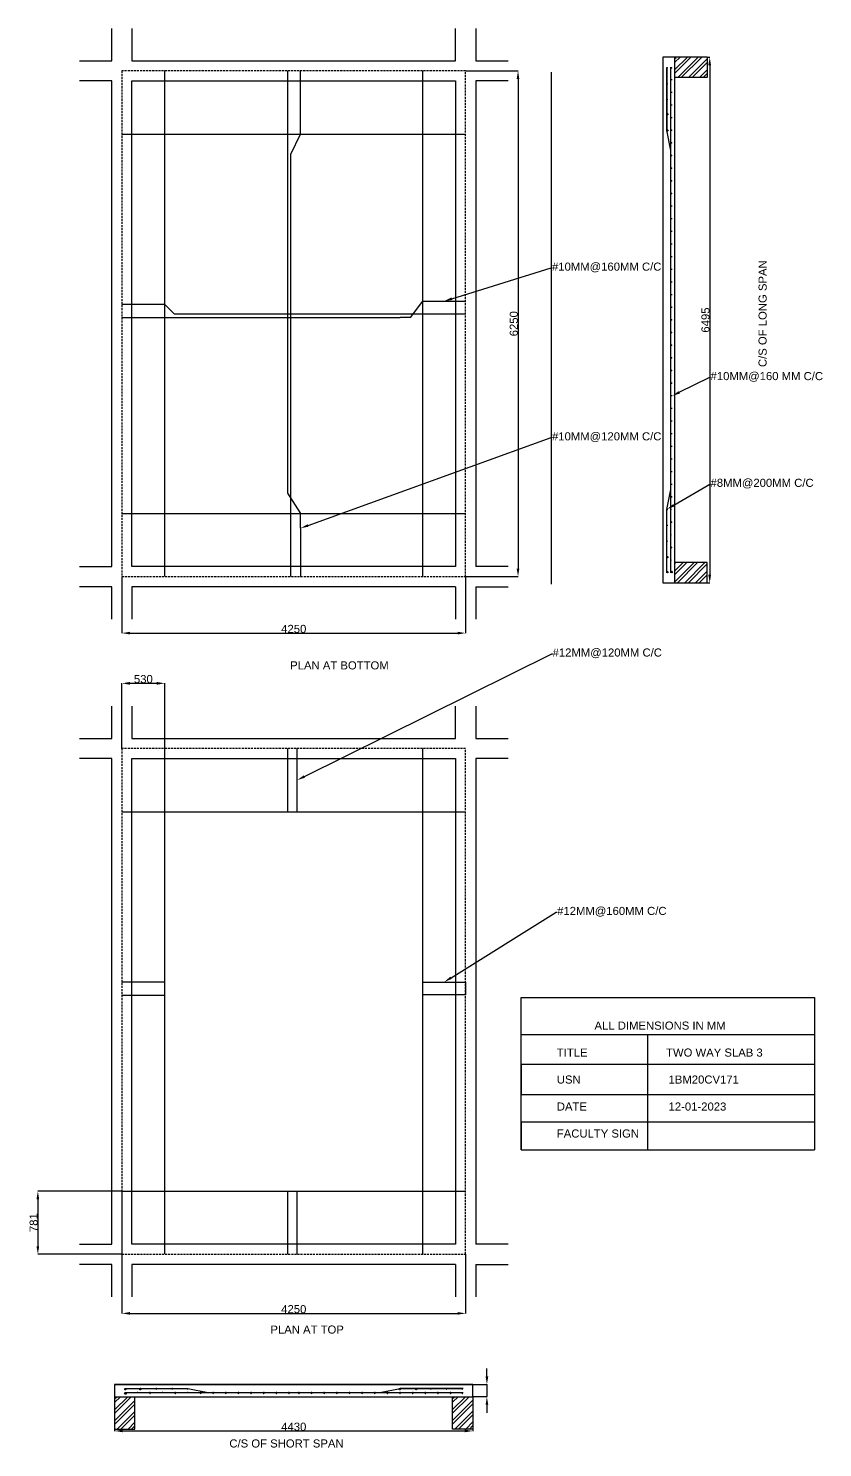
# Model space of a CAD drawing. Header units: millimetres. Extents: x 40145 to 205557, y -151835 to 42548.
# Drawn here: x 40145 to 49966, y 25009 to 42548 of the extents above; entities that cross this region are included whole.
import ezdxf
from ezdxf import colors
from ezdxf.entities.mleader import LeaderData, LeaderLine
from ezdxf.math import Vec2, Vec3

# ---------------------------------------------------------------- set-up
doc = ezdxf.new("R2010")
doc.units = ezdxf.units.MM
doc.linetypes.add('DASHEDX2', pattern=[38.1, 25.4, -12.7])
doc.styles.get("Standard").update_dxf_attribs({"font": 'arial.ttf'})
doc.dimstyles.new('ISO-25', dxfattribs={"dimtxt": 2.5, "dimasz": 100, "dimexe": 1.25, "dimexo": 0.625, "dimtad": 1, "dimtxsty": 'Standard', "dimcen": 2.5, "dimadec": 0, "dimazin": 0, "dimtfac": 1, "dimtmove": 0, "dimatfit": 3, "dimfxl": 1, "dimarcsym": 0})
pattern_1 = [(45, (38802.59, 35729.71), (-67.3519, 67.3519), []), (45, (38847.49, 35729.71), (-67.3519, 67.3519), [])]

# ---------------------------------------------------------------- blocks, each defined once
blk = doc.blocks.new('*D53')
at = {"color": 0, "lineweight": -2, "transparency": 16777216}
for p, q in [((41302, 27398), (41302, 26667)), ((45552, 27398), (45552, 26667)), ((41402, 26668), (45452, 26668))]:
    blk.add_line(p, q, dxfattribs=at)
at = {"color": 0, "transparency": 16777216}
for points in [[(41402, 26685), (41402, 26652), (41302, 26668)], [(45452, 26685), (45452, 26652), (45552, 26668)]]:
    blk.add_solid(points, dxfattribs=at)
at = {"layer": 'Defpoints', "color": 0, "transparency": 16777216}
for p in [(41302, 27398), (45552, 27398), (45552, 26668)]:
    blk.add_point(p, dxfattribs=at)
at = {"color": 0, "transparency": 16777216, "insert": (43427, 26720), "char_height": 100, "attachment_point": 5}
blk.add_mtext('4250', dxfattribs=at)
blk = doc.blocks.new('*D46')
at = {"color": 0, "lineweight": -2, "transparency": 16777216}
for p, q in [((48540, 42190), (48571, 42190)), ((48570, 42090), (48570, 35795)), ((48540, 35695), (48571, 35695))]:
    blk.add_line(p, q, dxfattribs=at)
at = {"color": 0, "transparency": 16777216}
for points in [[(48553, 42090), (48587, 42090), (48570, 42190)], [(48553, 35795), (48587, 35795), (48570, 35695)]]:
    blk.add_solid(points, dxfattribs=at)
at = {"layer": 'Defpoints', "color": 0, "transparency": 16777216}
for p in [(48540, 42190), (48540, 35695), (48570, 35695)]:
    blk.add_point(p, dxfattribs=at)
at = {"color": 0, "transparency": 16777216, "insert": (48518, 38943), "char_height": 100, "attachment_point": 5, "rotation": 90}
blk.add_mtext('6495', dxfattribs=at)
blk = doc.blocks.new('*D47')
at = {"color": 0, "lineweight": -2, "transparency": 16777216}
for p, q in [((41302, 35772), (41302, 35073)), ((45552, 35772), (45552, 35073)), ((41402, 35075), (45452, 35075))]:
    blk.add_line(p, q, dxfattribs=at)
at = {"color": 0, "transparency": 16777216}
for points in [[(41402, 35091), (41402, 35058), (41302, 35075)], [(45452, 35091), (45452, 35058), (45552, 35075)]]:
    blk.add_solid(points, dxfattribs=at)
at = {"layer": 'Defpoints', "color": 0, "transparency": 16777216}
for p in [(41302, 35773), (45552, 35773), (45552, 35075)]:
    blk.add_point(p, dxfattribs=at)
at = {"color": 0, "transparency": 16777216, "insert": (43427, 35126), "char_height": 100, "attachment_point": 5}
blk.add_mtext('4250', dxfattribs=at)
blk = doc.blocks.new('*D48')
at = {"color": 0, "lineweight": -2, "transparency": 16777216}
for p, q in [((45552, 42023), (46201, 42023)), ((46200, 41923), (46200, 35873)), ((45552, 35773), (46201, 35773))]:
    blk.add_line(p, q, dxfattribs=at)
at = {"color": 0, "transparency": 16777216}
for points in [[(46183, 41923), (46216, 41923), (46200, 42023)], [(46183, 35873), (46216, 35873), (46200, 35773)]]:
    blk.add_solid(points, dxfattribs=at)
at = {"layer": 'Defpoints', "color": 0, "transparency": 16777216}
for p in [(45552, 42023), (45552, 35773), (46200, 35773)]:
    blk.add_point(p, dxfattribs=at)
at = {"color": 0, "transparency": 16777216, "insert": (46148, 38898), "char_height": 100, "attachment_point": 5, "rotation": 90}
blk.add_mtext('6250', dxfattribs=at)
blk = doc.blocks.new('*D49')
at = {"color": 0, "lineweight": -2, "transparency": 16777216}
for p, q in [((45815, 25889), (45815, 25989)), ((45642, 25789), (45817, 25789)), ((45815, 25789), (45815, 25639)), ((45642, 25639), (45817, 25639)), ((45815, 25539), (45815, 25439))]:
    blk.add_line(p, q, dxfattribs=at)
at = {"color": 0, "transparency": 16777216}
for points in [[(45799, 25889), (45832, 25889), (45815, 25789)], [(45799, 25539), (45832, 25539), (45815, 25639)]]:
    blk.add_solid(points, dxfattribs=at)
at = {"layer": 'Defpoints', "color": 0, "transparency": 16777216}
for p in [(45642, 25789), (45642, 25639), (45815, 25639)]:
    blk.add_point(p, dxfattribs=at)
at = {"color": 0, "transparency": 16777216, "insert": (45814, 25714), "char_height": 2.5, "attachment_point": 5, "rotation": 90}
blk.add_mtext('150', dxfattribs=at)
blk = doc.blocks.new('*D50')
at = {"color": 0, "lineweight": -2, "transparency": 16777216}
for p, q in [((41301, 28179), (40261, 28179)), ((40263, 28079), (40263, 27498)), ((41301, 27398), (40261, 27398))]:
    blk.add_line(p, q, dxfattribs=at)
at = {"color": 0, "transparency": 16777216}
for points in [[(40246, 28079), (40279, 28079), (40263, 28179)], [(40246, 27498), (40279, 27498), (40263, 27398)]]:
    blk.add_solid(points, dxfattribs=at)
at = {"layer": 'Defpoints', "color": 0, "transparency": 16777216}
for p in [(41302, 28179), (40263, 27398), (41302, 27398)]:
    blk.add_point(p, dxfattribs=at)
at = {"color": 0, "transparency": 16777216, "insert": (40211, 27789), "char_height": 100, "attachment_point": 5, "rotation": 90}
blk.add_mtext('781', dxfattribs=at)
blk = doc.blocks.new('*D51')
at = {"color": 0, "lineweight": -2, "transparency": 16777216}
for p, q in [((41302, 33649), (41302, 34455)), ((41402, 34454), (41732, 34454)), ((41832, 33649), (41832, 34455))]:
    blk.add_line(p, q, dxfattribs=at)
at = {"color": 0, "transparency": 16777216}
for points in [[(41402, 34471), (41402, 34437), (41302, 34454)], [(41732, 34471), (41732, 34437), (41832, 34454)]]:
    blk.add_solid(points, dxfattribs=at)
at = {"layer": 'Defpoints', "color": 0, "transparency": 16777216}
for p in [(41832, 34454), (41302, 33648), (41832, 33648)]:
    blk.add_point(p, dxfattribs=at)
at = {"color": 0, "transparency": 16777216, "insert": (41567, 34506), "char_height": 100, "attachment_point": 5}
blk.add_mtext('530', dxfattribs=at)
blk = doc.blocks.new('*D52')
at = {"color": 0, "lineweight": -2, "transparency": 16777216}
for p, q in [((41212, 25238), (41212, 25214)), ((41312, 25215), (45542, 25215)), ((45642, 25238), (45642, 25214))]:
    blk.add_line(p, q, dxfattribs=at)
at = {"color": 0, "transparency": 16777216}
for points in [[(41312, 25232), (41312, 25199), (41212, 25215)], [(45542, 25232), (45542, 25199), (45642, 25215)]]:
    blk.add_solid(points, dxfattribs=at)
at = {"layer": 'Defpoints', "color": 0, "transparency": 16777216}
for p in [(41212, 25239), (45642, 25239), (45642, 25215)]:
    blk.add_point(p, dxfattribs=at)
at = {"color": 0, "transparency": 16777216, "insert": (43427, 25267), "char_height": 100, "attachment_point": 5}
blk.add_mtext('4430', dxfattribs=at)

msp = doc.modelspace()

# ---------------------------------------------------------------- hatches: boundary and pattern name
h = msp.add_hatch()
h.set_pattern_fill('ANSI32', color=256, scale=10)
h.set_pattern_definition([(45, (37434.2, 34567.33), (-67.3519, 67.3519), []), (45, (37479.1, 34567.33), (-67.3519, 67.3519), [])])
h.paths.add_polyline_path([(48139.68615, 35945.31873), (48139.68615, 35695.31873), (48539.68615, 35695.31873), (48539.68615, 35945.31873)])
h.paths.add_polyline_path([(48539.68615, 41939.66353), (48539.68615, 42189.66353), (48139.68615, 42189.66353), (48139.68615, 41939.66353)])
h = msp.add_hatch(color=256)
h.dxf.hatch_style = 1
h.paths.add_polyline_path([(48055.68615, 42059.1951, 0.9211833104), (48039.7935, 42060.50129), (48039.7935, 42057.88891, 0.9211833104)])
h = msp.add_hatch(color=256)
h.dxf.hatch_style = 1
h.paths.add_polyline_path([(48089.68615, 42059.54591, 1), (48109.68615, 42059.54591, 1)])
h = msp.add_hatch(color=256)
h.dxf.hatch_style = 1
h.paths.add_polyline_path([(48089.68615, 41914.06873, 1), (48109.68615, 41914.06873, 1)])
h = msp.add_hatch(color=256)
h.dxf.hatch_style = 1
h.paths.add_polyline_path([(48055.68615, 41863.9451, 0.9211833104), (48039.7935, 41865.25129), (48039.7935, 41862.63891, 0.9211833104)])
h = msp.add_hatch(color=256)
h.dxf.hatch_style = 1
h.paths.add_polyline_path([(48089.68615, 41757.81873, 1), (48109.68615, 41757.81873, 1)])
h = msp.add_hatch(color=256)
h.dxf.hatch_style = 1
h.paths.add_polyline_path([(48055.68615, 41668.6951, 0.9211833104), (48039.7935, 41670.00129), (48039.7935, 41667.38891, 0.9211833104)])
h = msp.add_hatch(color=256)
h.dxf.hatch_style = 1
h.paths.add_polyline_path([(48089.68615, 41601.56873, 1), (48109.68615, 41601.56873, 1)])
h = msp.add_hatch(color=256)
h.dxf.hatch_style = 1
h.paths.add_polyline_path([(48039.68615, 41490.00114), (48039.68615, 41487.41405, 0.9219239711), (48055.58088, 41488.7076, 0.9219239711)])
h.paths.add_polyline_path([(48039.68615, 36015.56873), (48039.68615, 36012.98164, 0.9219239711), (48055.58088, 36014.27519, 0.9219239711)])
h = msp.add_hatch(color=256)
h.dxf.hatch_style = 1
h.paths.add_polyline_path([(48089.68615, 41445.31873, 1), (48109.68615, 41445.31873, 1)])
h = msp.add_hatch(color=256)
h.dxf.hatch_style = 1
h.paths.add_polyline_path([(48041.29942, 41281.25235, 0.7114079742), (48055.57879, 41286.20912, 0.871842958), (48039.87601, 41288.36945)])
h = msp.add_hatch(color=256)
h.dxf.hatch_style = 1
h.paths.add_polyline_path([(48089.68615, 41289.06873, 1), (48109.68615, 41289.06873, 1)])
h = msp.add_hatch(color=256)
h.dxf.hatch_style = 1
h.paths.add_polyline_path([(48089.68615, 41132.81873, 1), (48109.68615, 41132.81873, 1)])
h = msp.add_hatch(color=256)
h.dxf.hatch_style = 1
h.paths.add_polyline_path([(48089.68615, 40976.56873, 1), (48109.68615, 40976.56873, 1)])
h = msp.add_hatch(color=256)
h.dxf.hatch_style = 1
h.paths.add_polyline_path([(48089.68615, 40820.31873, 1), (48109.68615, 40820.31873, 1)])
h = msp.add_hatch(color=256)
h.dxf.hatch_style = 1
h.paths.add_polyline_path([(48089.68615, 40664.06873, 1), (48109.68615, 40664.06873, 1)])
h = msp.add_hatch(color=256)
h.dxf.hatch_style = 1
h.paths.add_polyline_path([(48089.68615, 40507.81873, 1), (48109.68615, 40507.81873, 1)])
h = msp.add_hatch(color=256)
h.dxf.hatch_style = 1
h.paths.add_polyline_path([(48089.68615, 40351.56873, 1), (48109.68615, 40351.56873, 1)])
h = msp.add_hatch(color=256)
h.dxf.hatch_style = 1
h.paths.add_polyline_path([(48089.68615, 40195.31873, 1), (48109.68615, 40195.31873, 1)])
h = msp.add_hatch(color=256)
h.dxf.hatch_style = 1
h.paths.add_polyline_path([(48089.68615, 40039.06873, 1), (48109.68615, 40039.06873, 1)])
h = msp.add_hatch(color=256)
h.dxf.hatch_style = 1
h.paths.add_polyline_path([(48089.68615, 39882.81873, 1), (48109.68615, 39882.81873, 1)])
h = msp.add_hatch(color=256)
h.dxf.hatch_style = 1
h.paths.add_polyline_path([(48089.68615, 39726.56873, 1), (48109.68615, 39726.56873, 1)])
h = msp.add_hatch(color=256)
h.dxf.hatch_style = 1
h.paths.add_polyline_path([(48089.68615, 39570.31873, 1), (48109.68615, 39570.31873, 1)])
h = msp.add_hatch(color=256)
h.dxf.hatch_style = 1
h.paths.add_polyline_path([(48089.68615, 39414.06873, 1), (48109.68615, 39414.06873, 1)])
h = msp.add_hatch(color=256)
h.dxf.hatch_style = 1
h.paths.add_polyline_path([(48089.68615, 39257.81873, 1), (48109.68615, 39257.81873, 1)])
h = msp.add_hatch(color=256)
h.dxf.hatch_style = 1
h.paths.add_polyline_path([(48089.68615, 39101.56873, 1), (48109.68615, 39101.56873, 1)])
h = msp.add_hatch(color=256)
h.dxf.hatch_style = 1
h.paths.add_polyline_path([(48089.68615, 38945.31873, 1), (48109.68615, 38945.31873, 1)])
h = msp.add_hatch(color=256)
h.dxf.hatch_style = 1
h.paths.add_polyline_path([(48089.68615, 38789.06873, 1), (48109.68615, 38789.06873, 1)])
h = msp.add_hatch(color=256)
h.dxf.hatch_style = 1
h.paths.add_polyline_path([(48089.68615, 38632.81873, 1), (48109.68615, 38632.81873, 1)])
h = msp.add_hatch(color=256)
h.dxf.hatch_style = 1
h.paths.add_polyline_path([(48089.68615, 38476.56873, 1), (48109.68615, 38476.56873, 1)])
h = msp.add_hatch(color=256)
h.dxf.hatch_style = 1
h.paths.add_polyline_path([(48089.68615, 38320.31873, 1), (48109.68615, 38320.31873, 1)])
h = msp.add_hatch(color=256)
h.dxf.hatch_style = 1
h.paths.add_polyline_path([(48089.68615, 38164.06873, 1), (48109.68615, 38164.06873, 1)])
h = msp.add_hatch(color=256)
h.dxf.hatch_style = 1
h.paths.add_polyline_path([(48089.68615, 38007.81873, 1), (48109.68615, 38007.81873, 1)])
h = msp.add_hatch(color=256)
h.dxf.hatch_style = 1
h.paths.add_polyline_path([(48089.68615, 37851.56873, 1), (48109.68615, 37851.56873, 1)])
h = msp.add_hatch(color=256)
h.dxf.hatch_style = 1
h.paths.add_polyline_path([(48089.68615, 37695.31873, 1), (48109.68615, 37695.31873, 1)])
h = msp.add_hatch(color=256)
h.dxf.hatch_style = 1
h.paths.add_polyline_path([(48089.68615, 37539.06873, 1), (48109.68615, 37539.06873, 1)])
h = msp.add_hatch(color=256)
h.dxf.hatch_style = 1
h.paths.add_polyline_path([(48089.68615, 37382.81873, 1), (48109.68615, 37382.81873, 1)])
h = msp.add_hatch(color=256)
h.dxf.hatch_style = 1
h.paths.add_polyline_path([(48089.68615, 37226.56873, 1), (48109.68615, 37226.56873, 1)])
h = msp.add_hatch(color=256)
h.dxf.hatch_style = 1
h.paths.add_polyline_path([(48089.68615, 37070.31873, 1), (48109.68615, 37070.31873, 1)])
h = msp.add_hatch(color=256)
h.dxf.hatch_style = 1
h.paths.add_polyline_path([(48089.68615, 36914.06873, 1), (48109.68615, 36914.06873, 1)])
h = msp.add_hatch(color=256)
h.dxf.hatch_style = 1
h.paths.add_polyline_path([(48089.68615, 36757.81873, 1), (48109.68615, 36757.81873, 1)])
h = msp.add_hatch(color=256)
h.dxf.hatch_style = 1
h.paths.add_polyline_path([(48055.68615, 36601.31873, 0.9211833104), (48039.7935, 36602.62492), (48039.7935, 36600.01254, 0.9211833104)])
h = msp.add_hatch(color=256)
h.dxf.hatch_style = 1
h.paths.add_polyline_path([(48055.68615, 36406.06873, 0.9211833104), (48039.7935, 36407.37492), (48039.7935, 36404.76254, 0.9211833104)])
h = msp.add_hatch(color=256)
h.dxf.hatch_style = 1
h.paths.add_polyline_path([(48089.68615, 36445.31873, 1), (48109.68615, 36445.31873, 1)])
h = msp.add_hatch(color=256)
h.dxf.hatch_style = 1
h.paths.add_polyline_path([(48055.68615, 36210.81873, 0.9211833104), (48039.7935, 36212.12492), (48039.7935, 36209.51254, 0.9211833104)])
h = msp.add_hatch(color=256)
h.dxf.hatch_style = 1
h.paths.add_polyline_path([(48089.68615, 36132.81873, 1), (48109.68615, 36132.81873, 1)])
h = msp.add_hatch(color=256)
h.dxf.hatch_style = 1
h.paths.add_polyline_path([(48055.57879, 35828.33275, 0.9211833104), (48039.68615, 35829.63894), (48039.68615, 35827.02656, 0.9211833104)])
h = msp.add_hatch(color=256)
h.dxf.hatch_style = 1
h.paths.add_polyline_path([(48109.69388, 35829.72161, 1), (48089.69388, 35829.72161, 1)])
h = msp.add_hatch()
h.set_pattern_fill('ANSI32', color=256, scale=10)
h.set_pattern_definition(pattern_1)
h.paths.add_polyline_path([(41211.61108, 25238.57642), (41461.61108, 25238.57642), (41461.61108, 25638.57642), (41211.61108, 25638.57642)])
h = msp.add_hatch(color=256)
h.dxf.hatch_style = 1
h.paths.add_polyline_path([(41356.01396, 25678.56869, 1), (41336.01396, 25678.56869, 1)])
h = msp.add_hatch(color=256)
h.dxf.hatch_style = 1
h.paths.add_polyline_path([(41344.6251, 25722.68378, 0.9211833104), (41345.93129, 25738.57642), (41343.3189, 25738.57642, 0.9211833104)])
h = msp.add_hatch(color=256)
h.dxf.hatch_style = 1
h.paths.add_polyline_path([(41531.86108, 25738.57642), (41529.27399, 25738.57642, 0.9219239711), (41530.56753, 25722.68169, 0.9219239711)])
h = msp.add_hatch(color=256)
h.dxf.hatch_style = 1
h.paths.add_polyline_path([(41649.11108, 25688.57642, 1), (41649.11108, 25668.57642, 1)])
h = msp.add_hatch(color=256)
h.dxf.hatch_style = 1
h.paths.add_polyline_path([(41727.11108, 25722.57642, 0.9211833104), (41728.41727, 25738.46907), (41725.80489, 25738.46907, 0.9211833104)])
h = msp.add_hatch(color=256)
h.dxf.hatch_style = 1
h.paths.add_polyline_path([(41922.36108, 25722.57642, 0.9211833104), (41923.66727, 25738.46907), (41921.05489, 25738.46907, 0.9211833104)])
h = msp.add_hatch(color=256)
h.dxf.hatch_style = 1
h.paths.add_polyline_path([(41961.61108, 25688.57642, 1), (41961.61108, 25668.57642, 1)])
h = msp.add_hatch(color=256)
h.dxf.hatch_style = 1
h.paths.add_polyline_path([(42117.61108, 25722.57642, 0.9211833104), (42118.91727, 25738.46907), (42116.30489, 25738.46907, 0.9211833104)])
h = msp.add_hatch(color=256)
h.dxf.hatch_style = 1
h.paths.add_polyline_path([(42274.11108, 25688.57642, 1), (42274.11108, 25668.57642, 1)])
h = msp.add_hatch(color=256)
h.dxf.hatch_style = 1
h.paths.add_polyline_path([(42430.36108, 25688.57642, 1), (42430.36108, 25668.57642, 1)])
h = msp.add_hatch(color=256)
h.dxf.hatch_style = 1
h.paths.add_polyline_path([(42586.61108, 25688.57642, 1), (42586.61108, 25668.57642, 1)])
h = msp.add_hatch(color=256)
h.dxf.hatch_style = 1
h.paths.add_polyline_path([(42742.86108, 25688.57642, 1), (42742.86108, 25668.57642, 1)])
h = msp.add_hatch(color=256)
h.dxf.hatch_style = 1
h.paths.add_polyline_path([(42899.11108, 25688.57642, 1), (42899.11108, 25668.57642, 1)])
h = msp.add_hatch(color=256)
h.dxf.hatch_style = 1
h.paths.add_polyline_path([(43055.36108, 25688.57642, 1), (43055.36108, 25668.57642, 1)])
h = msp.add_hatch(color=256)
h.dxf.hatch_style = 1
h.paths.add_polyline_path([(43211.61108, 25688.57642, 1), (43211.61108, 25668.57642, 1)])
h = msp.add_hatch(color=256)
h.dxf.hatch_style = 1
h.paths.add_polyline_path([(43367.86108, 25688.57642, 1), (43367.86108, 25668.57642, 1)])
h = msp.add_hatch(color=256)
h.dxf.hatch_style = 1
h.paths.add_polyline_path([(43491.01629, 25688.57642, 1), (43491.01629, 25668.57642, 1)])
h = msp.add_hatch(color=256)
h.dxf.hatch_style = 1
h.paths.add_polyline_path([(43647.26629, 25688.57642, 1), (43647.26629, 25668.57642, 1)])
h = msp.add_hatch(color=256)
h.dxf.hatch_style = 1
h.paths.add_polyline_path([(43803.51629, 25688.57642, 1), (43803.51629, 25668.57642, 1)])
h = msp.add_hatch(color=256)
h.dxf.hatch_style = 1
h.paths.add_polyline_path([(43959.76629, 25688.57642, 1), (43959.76629, 25668.57642, 1)])
h = msp.add_hatch(color=256)
h.dxf.hatch_style = 1
h.paths.add_polyline_path([(44116.01629, 25688.57642, 1), (44116.01629, 25668.57642, 1)])
h = msp.add_hatch(color=256)
h.dxf.hatch_style = 1
h.paths.add_polyline_path([(44272.26629, 25688.57642, 1), (44272.26629, 25668.57642, 1)])
h = msp.add_hatch(color=256)
h.dxf.hatch_style = 1
h.paths.add_polyline_path([(44428.51629, 25688.57642, 1), (44428.51629, 25668.57642, 1)])
h = msp.add_hatch(color=256)
h.dxf.hatch_style = 1
h.paths.add_polyline_path([(44584.76629, 25688.57642, 1), (44584.76629, 25668.57642, 1)])
h = msp.add_hatch(color=256)
h.dxf.hatch_style = 1
h.paths.add_polyline_path([(44740.317, 25738.38657), (44733.19991, 25736.96315, 0.7114079742), (44738.15667, 25722.68378, 0.871842958)])
h = msp.add_hatch(color=256)
h.dxf.hatch_style = 1
h.paths.add_polyline_path([(44741.01629, 25688.57642, 1), (44741.01629, 25668.57642, 1)])
h = msp.add_hatch(color=256)
h.dxf.hatch_style = 1
h.paths.add_polyline_path([(44897.26629, 25688.57642, 1), (44897.26629, 25668.57642, 1)])
h = msp.add_hatch()
h.set_pattern_fill('ANSI32', color=256, scale=10)
h.set_pattern_definition([(45, (25827.25, 18118.44), (-67.3519, 67.3519), []), (45, (25872.15, 18118.44), (-67.3519, 67.3519), [])])
h.paths.add_polyline_path([(44940.65515, 25722.68169, 0.9219239711), (44941.9487, 25738.57642), (44939.36161, 25738.57642, 0.9219239711)])
h = msp.add_hatch(color=256)
h.dxf.hatch_style = 1
h.paths.add_polyline_path([(44948.65515, 25730.68169, 0.3674073213), (44941.9487, 25738.57642), (44939.36161, 25738.57642, 0.3674073213), (44932.65515, 25730.68169, 1)])
h = msp.add_hatch(color=256)
h.dxf.hatch_style = 1
h.paths.add_polyline_path([(45053.51629, 25688.57642, 1), (45053.51629, 25668.57642, 1)])
h = msp.add_hatch(color=256)
h.dxf.hatch_style = 1
h.paths.add_polyline_path([(45120.64266, 25722.57642, 0.9211833104), (45121.94885, 25738.46907), (45119.33646, 25738.46907, 0.9211833104)])
h = msp.add_hatch(color=256)
h.dxf.hatch_style = 1
h.paths.add_polyline_path([(45209.76629, 25688.57642, 1), (45209.76629, 25668.57642, 1)])
h = msp.add_hatch(color=256)
h.dxf.hatch_style = 1
h.paths.add_polyline_path([(45315.89266, 25722.57642, 0.9211833104), (45317.19885, 25738.46907), (45314.58646, 25738.46907, 0.9211833104)])
h = msp.add_hatch(color=256)
h.dxf.hatch_style = 1
h.paths.add_polyline_path([(45366.01629, 25688.57642, 1), (45366.01629, 25668.57642, 1)])
h = msp.add_hatch()
h.set_pattern_fill('ANSI32', color=256, scale=10)
h.set_pattern_definition(pattern_1)
h.paths.add_polyline_path([(45641.61108, 25638.57642), (45391.61108, 25638.57642), (45391.61108, 25238.57642), (45641.61108, 25238.57642)])
h = msp.add_hatch(color=256)
h.dxf.hatch_style = 1
h.paths.add_polyline_path([(45511.49347, 25688.57642, 1), (45511.49347, 25668.57642, 1)])
h = msp.add_hatch(color=256)
h.dxf.hatch_style = 1
h.paths.add_polyline_path([(45511.14266, 25722.57642, 0.9211833104), (45512.44885, 25738.46907), (45509.83646, 25738.46907, 0.9211833104)])

# ---------------------------------------------------------------- linework, layer by layer
for p, q in [((41176.61108, 42147.51658), (41176.61108, 42547.51658)), ((41426.61108, 42547.51658), (41426.61108, 42147.51658)), ((45426.61108, 42147.51658), (45426.61108, 42547.51658)), ((45676.61108, 42547.51658), (45676.61108, 42147.51658)), ((40776.61108, 42147.51658), (41176.61108, 42147.51658)), ((41426.61108, 42147.51658), (45426.61108, 42147.51658)), ((45676.61108, 42147.51658), (46076.61108, 42147.51658)), ((48539.68615, 42190.32353), (47989.68615, 42190.32353)), ((47989.68615, 42190.32353), (47989.68615, 42189.66353)), ((47989.68615, 42189.66353), (47989.68615, 35695.31873)), ((48139.68615, 42189.66353), (48139.68615, 42190.32353)), ((48139.68615, 35695.31873), (48139.68615, 42189.66353)), ((48539.68615, 42189.66353), (48539.68615, 42190.32353)), ((48539.68615, 42189.66353), (48539.68615, 41939.66353)), ((41831.61108, 35772.51658), (41831.61108, 42022.51658)), ((43349.36866, 42022.51658), (43349.36866, 36803.51658)), ((43509.96074, 41241.51658), (43509.96074, 42022.51658)), ((45021.61108, 35772.51658), (45021.61108, 42022.51658)), ((46610.08563, 42008.13249), (46610.08563, 35679.24221)), ((48039.68615, 42070.31873), (48039.68615, 41289.31873)), ((48039.68615, 41278.1951), (48039.68615, 42059.1951)), ((48089.68615, 35820.31873), (48089.68615, 42070.31873)), ((48539.68615, 41939.66353), (48139.68615, 41939.66353)), ((41176.61108, 41897.51658), (40776.61108, 41897.51658)), ((41176.61108, 35897.51658), (41176.61108, 41897.51658)), ((41426.61108, 35897.51658), (41426.61108, 41897.51658)), ((41426.61108, 41897.51658), (45426.61108, 41897.51658)), ((45426.61108, 41897.51658), (45426.61108, 35897.51658)), ((45676.61108, 41897.51658), (45676.61108, 35897.51658)), ((46076.61108, 41897.51658), (45676.61108, 41897.51658)), ((41301.61108, 41241.51658), (45551.61108, 41241.51658)), ((43389.96074, 41241.51658), (43509.96074, 41241.51658)), ((43389.96074, 40991.51658), (43509.96074, 41241.51658)), ((48089.68615, 41039.31873), (48039.68615, 41289.31873)), ((43389.96074, 35772.51658), (43389.96074, 40991.51658)), ((41831.61108, 39136.82904), (41301.61108, 39136.82904)), ((41426.61108, 38976.23696), (41426.61108, 39136.23696)), ((41831.61108, 39016.82904), (41831.61108, 39136.82904)), ((41951.61108, 39016.82904), (41831.61108, 39136.82904)), ((44871.61108, 38976.23696), (45021.61108, 39176.82904)), ((45021.61108, 39016.82904), (45021.61108, 39176.82904)), ((45021.61108, 39176.82904), (45551.61108, 39176.82904)), ((41301.61108, 38976.23696), (44740.55134, 38976.23696)), ((45551.61108, 39016.82904), (41951.61108, 39016.82904)), ((44871.61108, 38976.23696), (44740.55134, 38976.23696)), ((48039.68615, 36601.31873), (48089.68615, 36851.31873)), ((43349.36866, 36803.51658), (43509.96074, 36553.51658)), ((41301.61108, 36553.51658), (45551.61108, 36553.51658)), ((43349.36866, 36553.51658), (43469.36866, 36553.51658)), ((43509.96074, 36370.98316), (43509.96074, 36553.51658)), ((48039.68615, 35820.31873), (48039.68615, 36601.31873)), ((43509.96074, 36370.98316), (43509.96074, 35772.51658)), ((40776.61108, 35897.51658), (41176.61108, 35897.51658)), ((45426.61108, 35897.51658), (41426.61108, 35897.51658)), ((46076.61108, 35897.51658), (45676.61108, 35897.51658)), ((48539.68615, 35945.31873), (48139.68615, 35945.31873)), ((48539.68615, 35695.31873), (48539.68615, 35945.31873)), ((41176.61108, 35647.51658), (40776.61108, 35647.51658)), ((41176.61108, 35247.51658), (41176.61108, 35647.51658)), ((45426.61108, 35647.51658), (41426.61108, 35647.51658)), ((41426.61108, 35647.51658), (41426.61108, 35247.51658)), ((45426.61108, 35647.51658), (45426.61108, 35647.51658)), ((45426.61108, 35647.51658), (45426.61108, 35447.51658)), ((45676.61108, 35647.51658), (45676.61108, 35247.51658)), ((45676.61108, 35647.51658), (46076.61108, 35647.51658)), ((47989.68615, 35695.31873), (48139.68615, 35695.31873)), ((48139.68615, 35695.31873), (48539.68615, 35695.31873)), ((45426.61108, 35447.51658), (45426.61108, 35247.51658)), ((41176.61108, 33773.46444), (41176.61108, 34173.46444)), ((41426.61108, 34173.46444), (41426.61108, 33773.46444)), ((45426.61108, 33773.46444), (45426.61108, 34173.46444)), ((45676.61108, 34173.46444), (45676.61108, 33773.46444)), ((40776.61108, 33773.46444), (41176.61108, 33773.46444)), ((41426.61108, 33773.46444), (45426.61108, 33773.46444)), ((45676.61108, 33773.46444), (46076.61108, 33773.46444)), ((41176.61108, 33523.46444), (40776.61108, 33523.46444)), ((41176.61108, 27523.46444), (41176.61108, 33523.46444)), ((41426.61108, 27523.46444), (41426.61108, 33523.46444)), ((41426.61108, 33523.46444), (45426.61108, 33523.46444)), ((41831.61108, 27398.46444), (41831.61108, 33648.46444)), ((43349.36866, 33648.46444), (43349.36866, 32867.46444)), ((43469.36866, 32867.46444), (43469.36866, 33648.46444)), ((45021.61108, 27398.46444), (45021.61108, 33648.46444)), ((45426.61108, 33523.46444), (45426.61108, 27523.46444)), ((45676.61108, 33523.46444), (45676.61108, 27523.46444)), ((46076.61108, 33523.46444), (45676.61108, 33523.46444)), ((41301.61108, 32867.46444), (45551.61108, 32867.46444)), ((43349.36866, 32867.46444), (43469.36866, 32867.46444)), ((43389.96074, 32867.46444), (43509.96074, 32867.46444)), ((41831.61108, 30762.77691), (41301.61108, 30762.77691)), ((41831.61108, 30642.77691), (41831.61108, 30762.77691)), ((45021.61108, 30762.77691), (45551.61108, 30762.77691)), ((45551.61108, 30762.77691), (45551.61108, 30602.77691)), ((41301.61108, 30602.18483), (41831.61108, 30602.18483)), ((45551.61108, 30602.77691), (45021.61108, 30602.69255)), ((46239.72398, 30113.07664), (49866.46719, 30113.07664)), ((47805.21271, 28690.87565), (47805.21271, 30113.07664)), ((49866.46719, 30113.07664), (49866.46719, 29745.16657)), ((49866.46719, 29745.16657), (46239.72398, 29745.16657)), ((46239.72398, 29745.16657), (46239.72398, 29373.42403)), ((46239.72398, 29373.42403), (49866.46719, 29373.42403)), ((49866.46719, 29373.42403), (49866.46719, 29032.3406)), ((49866.46719, 29032.3406), (46239.72398, 29032.3406)), ((46239.72398, 29032.3406), (46239.72398, 28690.87565)), ((46239.72398, 28690.87565), (49866.46719, 28690.87565)), ((41301.61108, 28179.46444), (45551.61108, 28179.46444)), ((41301.61108, 28179.46444), (41301.61108, 27398.46444)), ((43349.36866, 28179.46444), (43469.36866, 28179.46444)), ((43349.36866, 28179.46444), (43349.36866, 27398.46444)), ((43469.36866, 27398.46444), (43469.36866, 28179.46444)), ((40776.61108, 27523.46444), (41176.61108, 27523.46444)), ((45426.61108, 27523.46444), (41426.61108, 27523.46444)), ((46076.61108, 27523.46444), (45676.61108, 27523.46444)), ((41176.61108, 27273.46444), (40776.61108, 27273.46444)), ((41176.61108, 26873.46444), (41176.61108, 27273.46444)), ((45426.61108, 27273.46444), (41426.61108, 27273.46444)), ((41426.61108, 27273.46444), (41426.61108, 26873.46444)), ((45426.61108, 27273.46444), (45426.61108, 27273.46444)), ((45426.61108, 27273.46444), (45426.61108, 27073.46444)), ((45676.61108, 27273.46444), (45676.61108, 26873.46444)), ((45676.61108, 27273.46444), (46076.61108, 27273.46444)), ((45426.61108, 27073.46444), (45426.61108, 26873.46444)), ((43426.61108, 25788.57642), (41211.61108, 25788.57642)), ((41211.61108, 25788.57642), (41211.61108, 25638.57642)), ((41211.61108, 25788.57642), (45641.61108, 25788.57642)), ((45641.61108, 25788.57642), (43426.61108, 25788.57642)), ((45641.61108, 25638.57642), (45641.61108, 25788.57642)), ((41211.61108, 25638.57642), (43426.61108, 25638.57642)), ((41211.61108, 25638.57642), (41211.61108, 25238.57642)), ((41336.61108, 25738.57642), (42117.61108, 25738.57642)), ((41336.61108, 25688.57642), (43426.61108, 25688.57642)), ((41461.61108, 25238.57642), (41461.61108, 25638.57642)), ((42117.61108, 25738.57642), (42367.61108, 25688.57642)), ((43426.61108, 25688.57642), (45522.26629, 25688.57642)), ((43426.61108, 25638.57642), (45641.61108, 25638.57642)), ((44491.26629, 25688.57642), (44741.26629, 25738.57642)), ((44730.14266, 25738.57642), (45511.14266, 25738.57642)), ((45522.26629, 25738.57642), (44741.26629, 25738.57642)), ((45391.61108, 25238.57642), (45391.61108, 25638.57642)), ((45641.61108, 25638.57642), (45641.61108, 25238.57642)), ((41211.61108, 25238.57642), (41461.61108, 25238.57642)), ((45641.61108, 25238.57642), (45391.61108, 25238.57642))]:
    msp.add_line(p, q)
at = {"linetype": 'DASHEDX2'}
for p, q in [((45551.61108, 42022.51658), (41301.61108, 42022.51658)), ((41301.61108, 42022.51658), (41301.61108, 35772.51658)), ((45551.61108, 35772.51658), (45551.61108, 42022.51658)), ((41301.61108, 35772.51658), (45551.61108, 35772.51658)), ((45551.61108, 33648.46444), (41301.61108, 33648.46444)), ((41301.61108, 33648.46444), (41301.61108, 27398.46444)), ((45551.61108, 27398.46444), (45551.61108, 33648.46444)), ((41301.61108, 27398.46444), (45551.61108, 27398.46444))]:
    msp.add_line(p, q, dxfattribs=at)
msp.add_lwpolyline([(46239.72398, 28690.87565), (46239.72398, 30570.91071), (49866.46719, 30570.91071), (49866.46719, 28690.87565)])
for centre, radius in [((48047.58088, 41488.7076), 8), ((48047.57879, 41286.20912), 8), ((48047.58088, 36014.27519), 8), ((48047.57879, 35828.33275), 8), ((48099.69388, 35829.72161), 10), ((41346.01396, 25678.56869), 10), ((41344.6251, 25730.68378), 8), ((41530.56753, 25730.68169), 8), ((44738.15667, 25730.68378), 8), ((44940.65515, 25730.68169), 8)]:
    msp.add_circle(centre, radius)
for p in [(48089.68615, 41914.06873), (48089.68615, 41757.81873), (48089.68615, 41601.56873), (48089.68615, 41445.31873), (48089.68615, 41289.06873), (48089.68615, 41132.81873), (48089.68615, 40976.56873), (48089.68615, 40820.31873), (48089.68615, 40664.06873), (48089.68615, 40507.81873), (48089.68615, 40351.56873), (48089.68615, 40195.31873), (48089.68615, 40039.06873), (48089.68615, 39882.81873), (48089.68615, 39726.56873), (48089.68615, 39570.31873), (48089.68615, 39414.06873), (48089.68615, 39257.81873), (48089.68615, 39101.56873), (48089.68615, 38945.31873), (48089.68615, 38789.06873), (48089.68615, 38632.81873), (48089.68615, 38476.56873), (48089.68615, 38320.31873), (48089.68615, 38164.06873), (48089.68615, 38007.81873), (48089.68615, 37851.56873), (48089.68615, 37695.31873), (48089.68615, 37539.06873), (48089.68615, 37382.81873), (48089.68615, 37226.56873), (48089.68615, 37070.31873), (48089.68615, 36914.06873), (48089.68615, 36757.81873), (48089.68615, 36601.56873), (48039.68615, 36406.06873), (48089.68615, 36445.31873), (48039.68615, 36210.81873), (48089.68615, 36289.06873), (48089.68615, 36132.81873), (48039.68615, 36015.56873), (48089.68615, 35976.56873), (41492.86108, 25688.57642), (41531.86108, 25738.57642), (41649.11108, 25688.57642), (41727.11108, 25738.57642), (41805.36108, 25688.57642), (41922.36108, 25738.57642), (41961.61108, 25688.57642), (42117.86108, 25688.57642), (42274.11108, 25688.57642), (42430.36108, 25688.57642), (42586.61108, 25688.57642), (42742.86108, 25688.57642), (42899.11108, 25688.57642), (43055.36108, 25688.57642), (43211.61108, 25688.57642), (43367.86108, 25688.57642), (43491.01629, 25688.57642), (43647.26629, 25688.57642), (43803.51629, 25688.57642), (43959.76629, 25688.57642), (44116.01629, 25688.57642), (44272.26629, 25688.57642), (44428.51629, 25688.57642), (44584.76629, 25688.57642), (44741.01629, 25688.57642), (44897.26629, 25688.57642), (45053.51629, 25688.57642), (45209.76629, 25688.57642), (45366.01629, 25688.57642)]:
    msp.add_point(p)

# ---------------------------------------------------------------- texts
at = {"insert": (49173.93553, 38362.14527), "char_height": 100, "attachment_point": 1, "rotation": 90}
msp.add_mtext_dynamic_manual_height_columns('C/S OF LONG SPAN', width=2683.8282985, gutter_width=12.5, heights=[0], dxfattribs=at)
at = {"char_height": 100, "attachment_point": 1}
for s, width, insert in [('PLAN AT BOTTOM', 3233.0669148, (43382.5132, 34726.03559)), ('            ALL DIMENSIONS IN MM\\P\\PTITLE                         TWO WAY SLAB 3\\P\\PUSN                            1BM20CV171\\P\\PDATE                          12-01-2023\\P\\PFACULTY SIGN       ', 10712.7642678, (46679.59919, 30274.47111)), ('PLAN AT TOP', 1989.1578791, (43138.12435, 26518.15139)), ('C/S OF SHORT SPAN', 1756.9819037, (42630.63404, 25110.78703))]:
    msp.add_mtext_dynamic_manual_height_columns(s, width=width, gutter_width=12.5, heights=[0], dxfattribs=dict(at, insert=insert))

# ---------------------------------------------------------------- dimensions: what is measured, and where the dimension line sits
for base, p1, p2, picture, middle in [((48570.06129, 35695.31873), (48539.68615, 42190.32353), (48539.68615, 35695.31873), '*D46', (48518.37899, 38942.82113)), ((46199.61837, 35772.51658), (45551.61108, 42022.51658), (45551.61108, 35772.51658), '*D48', (46147.93607, 38897.51658)), ((40262.71787, 27398.46444), (41301.61108, 28179.46444), (41301.61108, 27398.46444), '*D50', (40211.03558, 27788.96444))]:
    dim = msp.add_linear_dim(base=base, p1=p1, p2=p2, angle=90, dimstyle='ISO-25', override={"dimtxt": 100, "dimasz": 100})
    dim.commit()
    dim.dimension.update_dxf_attribs({"geometry": picture, "text_midpoint": middle})
for base, p1, p2, picture, middle in [((45551.61108, 35074.7066), (41301.61108, 35772.51658), (45551.61108, 35772.51658), '*D47', (43426.61108, 35126.3889)), ((41831.61108, 34454.016), (41301.61108, 33648.46444), (41831.61108, 33648.46444), '*D51', (41566.61108, 34505.7324)), ((45551.61108, 26668.24895), (41301.61108, 27398.46444), (45551.61108, 27398.46444), '*D53', (43426.61108, 26719.93125)), ((45641.61108, 25215.38317), (41211.61108, 25238.57642), (45641.61108, 25238.57642), '*D52', (43426.61108, 25267.09958))]:
    dim = msp.add_linear_dim(base=base, p1=p1, p2=p2, dimstyle='ISO-25', override={"dimtxt": 100, "dimasz": 100})
    dim.commit()
    dim.dimension.update_dxf_attribs({"geometry": picture, "text_midpoint": middle})
dim = msp.add_linear_dim(base=(45815.44442, 25638.57642), p1=(45641.61108, 25788.57642), p2=(45641.61108, 25638.57642), angle=90, dimstyle='ISO-25')
dim.commit()
dim.dimension.update_dxf_attribs({"geometry": '*D49', "text_midpoint": (45813.54298, 25713.57642)})

# ---------------------------------------------------------------- leaders
ml = msp.add_multileader_mtext('Standard')
ml.set_content('#10MM@160MM C/C', color=256)
ml.set_leader_properties()
ml.build(insert=Vec2(0, 0))
ml.multileader.update_dxf_attribs({"arrow_head_size": 100})
ctx = ml.context
ctx.base_point, ctx.char_height, ctx.arrow_head_size, ctx.plane_origin = Vec3(46618.08563, 39588.72344), 100, 100, Vec3(45286.61108, 39176.82904)
notes = []
notes.append((ctx, [(0, (1, 1, 0), (46610.08563, 39588.72344), (1, 0), 8, [(0, [(45286.61108, 39176.82904)], 0, [])])]))
ctx.mtext.insert, ctx.mtext.flow_direction = Vec3(46620.08563, 39653.42331), 5
ml = msp.add_multileader_mtext('Standard')
ml.set_content('#10MM@160 MM C/C', color=256)
ml.set_leader_properties()
ml.build(insert=Vec2(0, 0))
ml.multileader.update_dxf_attribs({"arrow_head_size": 100})
ctx = ml.context
ctx.base_point, ctx.char_height, ctx.arrow_head_size, ctx.plane_origin = Vec3(48578.06129, 38236.08794), 100, 100, Vec3(48104.48145, 38005.80617)
notes.append((ctx, [(0, (1, 1, 0), (48570.06129, 38236.08794), (1, 0), 8, [(0, [(48104.48145, 38005.80617)], 0, [])])]))
ctx.mtext.insert, ctx.mtext.flow_direction = Vec3(48580.06129, 38300.7878), 5
ml = msp.add_multileader_mtext('Standard')
ml.set_content('#10MM@120MM C/C', color=256)
ml.set_leader_properties()
ml.build(insert=Vec2(0, 0))
ml.multileader.update_dxf_attribs({"arrow_head_size": 100})
ctx = ml.context
ctx.base_point, ctx.char_height, ctx.arrow_head_size, ctx.plane_origin = Vec3(46618.08563, 37491.54201), 100, 100, Vec3(43509.96074, 36370.98316)
notes.append((ctx, [(0, (1, 1, 0), (46610.08563, 37491.54201), (1, 0), 8, [(0, [(43509.96074, 36370.98316)], 0, [])])]))
ctx.mtext.insert, ctx.mtext.flow_direction = Vec3(46620.08563, 37556.24188), 5
ml = msp.add_multileader_mtext('Standard')
ml.set_content('#8MM@200MM C/C', color=256)
ml.set_leader_properties()
ml.build(insert=Vec2(0, 0))
ml.multileader.update_dxf_attribs({"arrow_head_size": 100})
ctx = ml.context
ctx.base_point, ctx.char_height, ctx.arrow_head_size, ctx.plane_origin = Vec3(48578.06129, 36917.23551), 100, 100, Vec3(48040.27615, 36604.26874)
notes.append((ctx, [(0, (1, 1, 0), (48570.06129, 36917.23551), (1, 0), 8, [(0, [(48040.27615, 36604.26874)], 0, [])])]))
ctx.mtext.insert, ctx.mtext.flow_direction = Vec3(48580.06129, 36981.93537), 5
ml = msp.add_multileader_mtext('Standard')
ml.set_content('#12MM@120MM C/C', color=256)
ml.set_leader_properties()
ml.build(insert=Vec2(0, 0))
ml.multileader.update_dxf_attribs({"arrow_head_size": 100})
ctx = ml.context
ctx.base_point, ctx.char_height, ctx.arrow_head_size, ctx.plane_origin = Vec3(46624.85811, 34819.97002), 100, 100, Vec3(43469.36866, 33257.96444)
notes.append((ctx, [(0, (1, 1, 0), (46616.85811, 34819.97002), (1, 0), 8, [(0, [(43469.36866, 33257.96444)], 0, [])])]))
ctx.mtext.insert, ctx.mtext.flow_direction = Vec3(46626.85811, 34884.66988), 5
ml = msp.add_multileader_mtext('Standard')
ml.set_content('#12MM@160MM C/C', color=256)
ml.set_leader_properties()
ml.build(insert=Vec2(0, 0))
ml.multileader.update_dxf_attribs({"arrow_head_size": 100})
ctx = ml.context
ctx.base_point, ctx.char_height, ctx.arrow_head_size, ctx.plane_origin = Vec3(46681.50511, 31626.72386), 100, 100, Vec3(45286.61108, 30762.77691)
notes.append((ctx, [(0, (1, 1, 0), (46673.50511, 31626.72386), (1, 0), 8, [(0, [(45286.61108, 30762.77691)], 0, [])])]))
ctx.mtext.insert, ctx.mtext.flow_direction = Vec3(46683.50511, 31691.42372), 5
for ctx, leaders in notes:
    for number, flags, end, landing, length, lines in leaders:
        leader = LeaderData()
        leader.index, (leader.has_last_leader_line, leader.has_dogleg_vector, leader.attachment_direction) = number, flags
        leader.last_leader_point, leader.dogleg_vector, leader.dogleg_length = Vec3(end), Vec3(landing), length
        for number, points, colour, breaks in lines:
            line = LeaderLine()
            line.index, line.vertices, line.color, line.breaks = number, Vec3.list(points), colors.encode_raw_color(colour), breaks
            leader.lines.append(line)
        ctx.leaders.append(leader)

doc.saveas('drawing.dxf')
